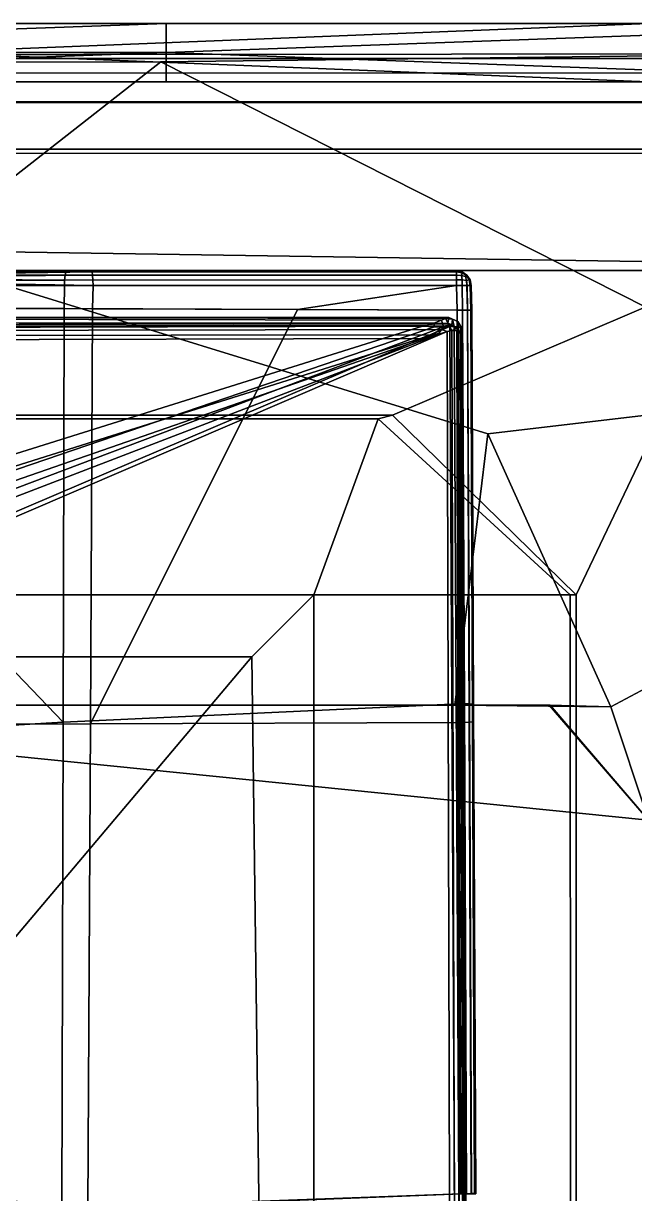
# Model space of a CAD drawing. Extents: x -11.8 to 11.8, y 0 to 23.8.
# Drawn here: x 7.148 to 9.213, y 19.852 to 23.804 of the extents above; entities that cross this region are included whole.
import ezdxf

# ---------------------------------------------------------------- set-up
doc = ezdxf.new("R2010")
doc.units = 0
doc.layers.add('SHP78CM5N_TRADECAD', color=251, linetype='CONTINUOUS')

msp = doc.modelspace()

# ---------------------------------------------------------------- linework, layer by layer
at = {"layer": 'SHP78CM5N_TRADECAD'}
for points in [[(4.8989, 23.7053, 15.5715), (7.6302, 23.8037, 15.5715), (7.6302, 23.7053, 15.5715)], [(4.8989, 23.8037, 15.5715), (7.6302, 23.8037, 15.5715), (4.8989, 23.7053, 15.5715)], [(4.8989, 23.8037, 9.0755), (6.8034, 23.8037, 6.9101), (7.6302, 23.8037, 9.0755)], [(4.8989, 23.8037, 11.2408), (4.8989, 23.8037, 9.0755), (7.6302, 23.8037, 9.0755)], [(4.8989, 23.8037, 11.2408), (7.6302, 23.8037, 11.2408), (4.8989, 23.8037, 13.4062)], [(7.6302, 23.8037, 11.2408), (4.8989, 23.8037, 11.2408), (7.6302, 23.8037, 9.0755)], [(4.8989, 23.8037, 13.4062), (7.6302, 23.8037, 11.2408), (7.6302, 23.8037, 13.4062)], [(7.6302, 23.8037, 13.4062), (4.8989, 23.8037, 15.5715), (4.8989, 23.8037, 13.4062)], [(7.6302, 23.8037, 15.5715), (4.8989, 23.8037, 15.5715), (7.6302, 23.8037, 13.4062)], [(6.8034, 23.7053, 6.9101), (9.2591, 23.6069, 6.9101), (9.2591, 23.8037, 6.9101)], [(9.2591, 23.8037, 6.9101), (6.8034, 23.8037, 6.9101), (6.8034, 23.7053, 6.9101)], [(7.6302, 23.8037, 9.0755), (6.8034, 23.8037, 6.9101), (9.2591, 23.8037, 6.9101)], [(7.6302, 23.7053, 15.5715), (10.3615, 23.8037, 15.5715), (10.3615, 23.6069, 15.5715)], [(7.6302, 23.8037, 15.5715), (10.3615, 23.8037, 15.5715), (7.6302, 23.7053, 15.5715)], [(7.6302, 23.8037, 9.0755), (10.3615, 23.8037, 11.792), (7.6302, 23.8037, 11.2408)], [(10.3615, 23.8037, 8.0125), (10.3615, 23.8037, 11.792), (7.6302, 23.8037, 9.0755)], [(9.2591, 23.8037, 6.9101), (10.3615, 23.8037, 8.0125), (7.6302, 23.8037, 9.0755)], [(7.6302, 23.8037, 11.2408), (10.3615, 23.8037, 11.792), (7.6302, 23.8037, 13.4062)], [(7.6302, 23.8037, 13.4062), (10.3615, 23.8037, 11.792), (10.3615, 23.8037, 15.5715)], [(10.3615, 23.8037, 15.5715), (7.6302, 23.8037, 15.5715), (7.6302, 23.8037, 13.4062)], [(9.8369, 23.7012, 5.777), (-10.042, 23.6824, 5.777), (-7.6757, 23.6593, 3.4718), (7.6119, 23.6737, 3.4718)], [(9.837, 23.685, 6.0174), (-10.042, 23.685, 6.0274), (-10.042, 23.6824, 5.777), (9.8369, 23.7012, 5.777)], [(-10.042, 23.685, 6.6404), (-10.042, 23.685, 6.0274), (9.837, 23.685, 6.0174), (9.837, 23.685, 6.6404)], [(-10.042, 23.685, 6.6404), (9.837, 23.685, 6.6404), (9.8368, 23.3645, 6.7713), (-9.858, 23.3655, 6.7831)], [(-7.6757, 23.6593, 3.4718), (0.4313, 23.0013, 3.4718), (6.7714, 23.0167, 3.4718), (7.6119, 23.6737, 3.4718)], [(7.6302, 23.7053, 15.5715), (4.8989, 23.6069, 15.5715), (4.8989, 23.7053, 15.5715)], [(7.6302, 23.6069, 15.5715), (4.8989, 23.6069, 15.5715), (7.6302, 23.7053, 15.5715)], [(6.7714, 23.0167, 3.4718), (8.7179, 22.418, 3.4718), (9.8368, 22.5489, 3.4718), (7.6119, 23.6737, 3.4718)], [(6.8034, 23.6069, 6.9101), (9.2591, 23.6069, 6.9101), (6.8034, 23.7053, 6.9101)], [(7.6119, 23.6737, 3.4718), (9.8368, 22.5489, 3.4718), (9.8369, 23.7012, 5.777)], [(10.3615, 23.6069, 15.5715), (7.6302, 23.6069, 15.5715), (7.6302, 23.7053, 15.5715)], [(10.423, 23.6358, 32.5452), (10.4283, 23.379, 32.541), (-10.5863, 23.3808, 32.5485), (-10.5752, 23.6369, 32.5543)], [(10.423, 23.5386, 7.618), (10.423, 23.6358, 32.5452), (-10.5752, 23.6369, 32.5543), (-10.577, 23.5393, 7.5413)], [(4.8989, 23.6069, 13.4062), (7.6302, 23.6069, 15.5715), (7.6302, 23.6069, 13.4062)], [(7.6302, 23.6069, 13.4062), (4.8989, 23.6069, 11.2408), (4.8989, 23.6069, 13.4062)], [(7.6302, 23.6069, 11.2408), (4.8989, 23.6069, 11.2408), (7.6302, 23.6069, 13.4062)], [(7.6302, 23.6069, 11.2408), (4.8989, 23.6069, 9.0755), (4.8989, 23.6069, 11.2408)], [(7.6302, 23.6069, 9.0755), (4.8989, 23.6069, 9.0755), (7.6302, 23.6069, 11.2408)], [(7.6302, 23.6069, 9.0755), (6.8034, 23.6069, 6.9101), (4.8989, 23.6069, 9.0755)], [(4.8989, 23.6069, 15.5715), (7.6302, 23.6069, 15.5715), (4.8989, 23.6069, 13.4062)], [(7.6302, 23.6069, 9.0755), (9.2591, 23.6069, 6.9101), (6.8034, 23.6069, 6.9101)], [(7.6302, 23.6069, 13.4062), (10.3615, 23.6069, 15.5715), (10.3615, 23.6069, 11.792)], [(10.3615, 23.6069, 11.792), (7.6302, 23.6069, 11.2408), (7.6302, 23.6069, 13.4062)], [(7.6302, 23.6069, 9.0755), (7.6302, 23.6069, 11.2408), (10.3615, 23.6069, 11.792)], [(10.3615, 23.6069, 8.0125), (7.6302, 23.6069, 9.0755), (10.3615, 23.6069, 11.792)], [(7.6302, 23.6069, 15.5715), (10.3615, 23.6069, 15.5715), (7.6302, 23.6069, 13.4062)], [(9.2591, 23.6069, 6.9101), (7.6302, 23.6069, 9.0755), (10.3615, 23.6069, 8.0125)], [(-10.577, 23.5393, 7.5413), (-9.858, 23.5363, 6.7831), (9.8368, 23.5353, 6.7713), (10.423, 23.5386, 7.618)], [(-9.858, 23.5363, 6.7831), (-9.858, 23.3655, 6.7831), (9.8368, 23.3645, 6.7713), (9.8368, 23.5353, 6.7713)], [(10.4283, 23.379, 32.541), (11.2467, 23.3786, 33.4634), (-11.2232, 23.3786, 33.4634), (-10.5863, 23.3808, 32.5485)], [(11.2467, 23.3786, 33.4634), (11.2467, 22.9691, 33.4634), (-11.2232, 23.3089, 33.4634), (-11.2232, 23.3786, 33.4634)], [(11.2467, 22.9691, 33.4634), (5.4013, 22.9691, 33.0011), (-5.4744, 22.9691, 33.0011), (-11.2232, 23.3089, 33.4634)], [(5.4152, 21.5017, 1.4879), (8.6058, 21.5017, 2.35), (8.7179, 22.418, 3.4718), (6.7714, 23.0167, 3.4718)], [(5.4013, 22.9691, 33.0011), (9.5391, 22.9691, 33.0011), (8.3951, 22.4809, 33.0011), (3.096, 22.4809, 33.0011)], [(11.2467, 22.9691, 33.4634), (11.2467, 22.9691, 33.4634), (9.5391, 22.9691, 33.0011), (5.4013, 22.9691, 33.0011)], [(7.2909, 22.965, 33.7014), (7.2888, 22.9537, 33.718), (5.9375, 22.9537, 33.718), (5.9379, 22.965, 33.7014)], [(7.2932, 22.9685, 33.6834), (7.2909, 22.965, 33.7014), (5.9379, 22.965, 33.7014), (5.9382, 22.9685, 33.6834)], [(7.2932, 22.9685, 33.6834), (5.9382, 22.9685, 33.6834), (5.9523, 22.9435, 32.9684), (7.3776, 22.9685, 32.9934)], [(7.3799, 22.965, 32.975), (7.3776, 22.9685, 32.9934), (5.9523, 22.9435, 32.9684)], [(7.3819, 22.9539, 32.958), (7.3799, 22.965, 32.975), (5.9523, 22.9435, 32.9684)], [(8.6115, 22.9647, 33.7023), (8.6116, 22.9538, 33.7182), (7.2888, 22.9537, 33.718), (7.2909, 22.965, 33.7014)], [(8.6115, 22.9685, 33.6834), (8.6115, 22.9647, 33.7023), (7.2909, 22.965, 33.7014), (7.2932, 22.9685, 33.6834)], [(8.6115, 22.9685, 32.9934), (8.6115, 22.9685, 33.6834), (7.2932, 22.9685, 33.6834), (7.3776, 22.9685, 32.9934)], [(8.6115, 22.9647, 32.9743), (8.6115, 22.9685, 32.9934), (7.3776, 22.9685, 32.9934), (7.3799, 22.965, 32.975)], [(8.6116, 22.9539, 32.958), (8.6115, 22.9647, 32.9743), (7.3799, 22.965, 32.975), (7.3819, 22.9539, 32.958)], [(8.3951, 22.4809, 33.0011), (9.5391, 22.9691, 33.0011), (9.0164, 21.874, 33.0011)], [(8.6115, 22.9647, 33.7023), (8.6115, 22.9685, 33.6834), (8.6307, 22.9647, 33.6834), (8.6303, 22.961, 33.7019)], [(8.6307, 22.9647, 32.9934), (8.6115, 22.9685, 32.9934), (8.6115, 22.9647, 32.9743), (8.6303, 22.961, 32.9747)], [(8.6307, 22.9647, 33.6834), (8.6115, 22.9685, 33.6834), (8.6115, 22.9685, 32.9934), (8.6307, 22.9647, 32.9934)], [(8.6286, 22.9524, 33.7169), (8.6116, 22.9538, 33.7182), (8.6115, 22.9647, 33.7023), (8.6303, 22.961, 33.7019)], [(8.6303, 22.961, 32.9747), (8.6115, 22.9647, 32.9743), (8.6116, 22.9539, 32.958), (8.6286, 22.9525, 32.9594)], [(8.6303, 22.961, 33.7019), (8.6307, 22.9647, 33.6834), (8.6469, 22.9539, 33.6834), (8.6455, 22.9525, 33.7002)], [(8.6455, 22.9525, 32.9764), (8.6469, 22.9539, 32.9934), (8.6307, 22.9647, 32.9934), (8.6303, 22.961, 32.9747)], [(8.6469, 22.9539, 33.6834), (8.6307, 22.9647, 33.6834), (8.6307, 22.9647, 32.9934), (8.6469, 22.9539, 32.9934)], [(9.5391, 4.3194, 33.0011), (9.0164, 4.4772, 33.0011), (9.0164, 21.874, 33.0011), (9.5391, 22.9691, 33.0011)], [(7.2874, 22.9367, 33.7285), (7.2869, 22.9186, 33.7313), (5.9371, 22.9186, 33.7312), (5.9372, 22.9367, 33.7285)], [(7.2888, 22.9537, 33.718), (7.2874, 22.9367, 33.7285), (5.9372, 22.9367, 33.7285), (5.9375, 22.9537, 33.718)], [(7.3831, 22.9369, 32.9469), (7.3819, 22.9539, 32.958), (5.9523, 22.9435, 32.9684)], [(7.3835, 22.9185, 32.9434), (5.9523, 22.9435, 32.9684), (5.9604, 22.8459, 32.9434), (7.3814, 22.84, 32.9434)], [(7.3835, 22.9185, 32.9434), (7.3831, 22.9369, 32.9469), (5.9523, 22.9435, 32.9684)], [(8.6116, 22.9375, 33.7287), (8.6117, 22.9185, 33.732), (7.2869, 22.9186, 33.7313), (7.2874, 22.9367, 33.7285)], [(8.6116, 22.9538, 33.7182), (8.6116, 22.9375, 33.7287), (7.2874, 22.9367, 33.7285), (7.2888, 22.9537, 33.718)], [(8.6116, 22.9376, 32.9472), (8.6116, 22.9539, 32.958), (7.3819, 22.9539, 32.958), (7.3831, 22.9369, 32.9469)], [(8.6117, 22.9185, 32.9434), (8.6116, 22.9376, 32.9472), (7.3831, 22.9369, 32.9469), (7.3835, 22.9185, 32.9434)], [(8.6286, 22.9525, 32.9594), (8.6116, 22.9539, 32.958), (8.6116, 22.9376, 32.9472), (8.6304, 22.9372, 32.9509)], [(8.6303, 22.9372, 33.7252), (8.6116, 22.9375, 33.7287), (8.6116, 22.9538, 33.7182), (8.6286, 22.9524, 33.7169)], [(8.6116, 22.9376, 32.9472), (8.6117, 22.9185, 32.9434), (8.6308, 22.9185, 32.9472), (8.6304, 22.9372, 32.9509)], [(8.6307, 22.9185, 33.7287), (8.6117, 22.9185, 33.732), (8.6116, 22.9375, 33.7287), (8.6303, 22.9372, 33.7252)], [(8.6415, 22.9484, 33.713), (8.6286, 22.9524, 33.7169), (8.6303, 22.961, 33.7019), (8.6455, 22.9525, 33.7002)], [(8.6415, 22.9484, 32.9635), (8.6455, 22.9525, 32.9764), (8.6303, 22.961, 32.9747), (8.6286, 22.9525, 32.9594)], [(8.6415, 22.9484, 32.9635), (8.6286, 22.9525, 32.9594), (8.6304, 22.9372, 32.9509), (8.6456, 22.9355, 32.9594)], [(8.6415, 22.9484, 33.713), (8.6455, 22.9355, 33.7169), (8.6303, 22.9372, 33.7252), (8.6286, 22.9524, 33.7169)], [(8.6455, 22.9355, 33.7169), (8.647, 22.9185, 33.7182), (8.6307, 22.9185, 33.7287), (8.6303, 22.9372, 33.7252)], [(8.6304, 22.9372, 32.9509), (8.6308, 22.9185, 32.9472), (8.6471, 22.9185, 32.958), (8.6456, 22.9355, 32.9594)], [(8.6415, 22.9484, 33.713), (8.6455, 22.9525, 33.7002), (8.6541, 22.9372, 33.7019), (8.6455, 22.9355, 33.7169)], [(8.6415, 22.9484, 32.9635), (8.6456, 22.9355, 32.9594), (8.6541, 22.9372, 32.9747), (8.6455, 22.9525, 32.9764)], [(8.6455, 22.9525, 33.7002), (8.6469, 22.9539, 33.6834), (8.6578, 22.9377, 33.6834), (8.6541, 22.9372, 33.7019)], [(8.6541, 22.9372, 32.9747), (8.6578, 22.9377, 32.9934), (8.6469, 22.9539, 32.9934), (8.6455, 22.9525, 32.9764)], [(8.6541, 22.9372, 33.7019), (8.6579, 22.9185, 33.7023), (8.647, 22.9185, 33.7182), (8.6455, 22.9355, 33.7169)], [(8.6456, 22.9355, 32.9594), (8.6471, 22.9185, 32.958), (8.6579, 22.9185, 32.9743), (8.6541, 22.9372, 32.9747)], [(8.6578, 22.9377, 33.6834), (8.6469, 22.9539, 33.6834), (8.6469, 22.9539, 32.9934), (8.6578, 22.9377, 32.9934)], [(8.6578, 22.9377, 33.6834), (8.6617, 22.9185, 33.6834), (8.6579, 22.9185, 33.7023), (8.6541, 22.9372, 33.7019)], [(8.6579, 22.9185, 32.9743), (8.6617, 22.9185, 32.9934), (8.6578, 22.9377, 32.9934), (8.6541, 22.9372, 32.9747)], [(8.6617, 22.9185, 33.6834), (8.6578, 22.9377, 33.6834), (8.6578, 22.9377, 32.9934), (8.6617, 22.9185, 32.9934)], [(5.9371, 22.9186, 33.7312), (7.2869, 22.9186, 33.7313), (7.2858, 22.8404, 33.7135), (5.9352, 22.846, 33.7135)], [(7.2869, 22.9186, 33.7313), (8.6117, 22.9185, 33.732), (8.6136, 22.8349, 33.7327), (7.2858, 22.8404, 33.7135)], [(8.6117, 22.9185, 32.9434), (7.3835, 22.9185, 32.9434), (7.3814, 22.84, 32.9434), (8.074, 22.8371, 32.9434)], [(8.6136, 22.8349, 32.9434), (8.6117, 22.9185, 32.9434), (8.074, 22.8371, 32.9434)], [(8.6136, 22.8349, 32.9434), (8.632, 22.8348, 32.9469), (8.6308, 22.9185, 32.9472), (8.6117, 22.9185, 32.9434)], [(8.6319, 22.8348, 33.7294), (8.6136, 22.8349, 33.7327), (8.6117, 22.9185, 33.732), (8.6307, 22.9185, 33.7287)], [(8.6489, 22.8348, 33.7185), (8.6319, 22.8348, 33.7294), (8.6307, 22.9185, 33.7287), (8.647, 22.9185, 33.7182)], [(8.632, 22.8348, 32.9469), (8.6489, 22.8348, 32.958), (8.6471, 22.9185, 32.958), (8.6308, 22.9185, 32.9472)], [(8.6601, 22.8347, 33.7017), (8.6489, 22.8348, 33.7185), (8.647, 22.9185, 33.7182), (8.6579, 22.9185, 33.7023)], [(8.6489, 22.8348, 32.958), (8.6601, 22.8347, 32.975), (8.6579, 22.9185, 32.9743), (8.6471, 22.9185, 32.958)], [(8.6636, 22.8347, 33.6834), (8.6601, 22.8347, 33.7017), (8.6579, 22.9185, 33.7023), (8.6617, 22.9185, 33.6834)], [(8.6601, 22.8347, 32.975), (8.6636, 22.8347, 32.9934), (8.6617, 22.9185, 32.9934), (8.6579, 22.9185, 32.9743)], [(8.6636, 22.8347, 33.6834), (8.6617, 22.9185, 33.6834), (8.6617, 22.9185, 32.9934), (8.6636, 22.8347, 32.9934)], [(5.9352, 22.846, 33.7135), (7.282, 21.444, 33.8236), (2.426, 21.1554, 34.1799)], [(5.9352, 22.846, 33.7135), (7.2858, 22.8404, 33.7135), (7.282, 21.444, 33.8236)], [(7.3814, 22.84, 32.9434), (5.9604, 22.8459, 32.9434), (5.985, 21.434, 33.2862), (7.3743, 21.4384, 33.1143)], [(6.7702, 22.7859, 33.7674), (8.5821, 22.7912, 33.7718), (8.5861, 22.8102, 33.8601), (6.771, 22.8103, 33.8857)], [(8.5861, 22.8102, 33.8601), (8.5748, 22.8074, 33.8805), (6.7712, 22.8108, 33.9036), (6.771, 22.8103, 33.8857)], [(8.5748, 22.8074, 33.8805), (8.5613, 22.8012, 33.8944), (6.7718, 22.8047, 33.9216), (6.7712, 22.8108, 33.9036)], [(8.5613, 22.8012, 33.8944), (8.5347, 22.7917, 33.9075), (6.7725, 22.7925, 33.9363), (6.7718, 22.8047, 33.9216)], [(7.2858, 22.8404, 33.7135), (8.6136, 22.8349, 33.7327), (8.6196, 21.5056, 33.7366), (7.282, 21.444, 33.8236)], [(8.074, 22.8371, 32.9434), (7.3814, 22.84, 32.9434), (7.3743, 21.4384, 33.1143)], [(8.62, 21.4423, 32.9499), (8.6136, 22.8349, 32.9434), (8.074, 22.8371, 32.9434), (7.3743, 21.4384, 33.1143)], [(8.5886, 22.7799, 33.9082), (8.5675, 22.7789, 33.9117), (8.5613, 22.8012, 33.8944), (8.5748, 22.8074, 33.8805)], [(8.5861, 22.8102, 33.8601), (8.5984, 22.8047, 33.8747), (8.5748, 22.8074, 33.8805)], [(8.5984, 22.8047, 33.8747), (8.6034, 22.7805, 33.9041), (8.5886, 22.7799, 33.9082), (8.5748, 22.8074, 33.8805)], [(8.5984, 22.8047, 33.8747), (8.5861, 22.8102, 33.8601), (8.5821, 22.7912, 33.7718), (8.5962, 22.7856, 33.7611)], [(8.6157, 22.7973, 33.8735), (8.5984, 22.8047, 33.8747), (8.5962, 22.7856, 33.7611), (8.6125, 22.7733, 33.7567)], [(8.5984, 22.8047, 33.8747), (8.6157, 22.7973, 33.8735), (8.618, 22.7795, 33.8915), (8.6034, 22.7805, 33.9041)], [(8.6136, 22.8349, 33.7327), (8.6319, 22.8348, 33.7294), (8.6382, 21.5062, 33.732), (8.6196, 21.5056, 33.7366)], [(8.632, 22.8348, 32.9469), (8.6136, 22.8349, 32.9434), (8.62, 21.4423, 32.9499), (8.6376, 21.4426, 32.9512)], [(8.6319, 22.8348, 33.7294), (8.6489, 22.8348, 33.7185), (8.655, 21.506, 33.7199), (8.6382, 21.5062, 33.732)], [(8.6489, 22.8348, 32.958), (8.632, 22.8348, 32.9469), (8.6376, 21.4426, 32.9512), (8.6546, 21.4436, 32.9604)], [(8.6489, 22.8348, 33.7185), (8.6601, 22.8347, 33.7017), (8.666, 21.5051, 33.7024), (8.655, 21.506, 33.7199)], [(8.6601, 22.8347, 32.975), (8.6489, 22.8348, 32.958), (8.6546, 21.4436, 32.9604), (8.666, 21.4451, 32.976)], [(8.6636, 22.8347, 32.9934), (8.6601, 22.8347, 32.975), (8.666, 21.4451, 32.976), (8.6695, 21.4466, 32.9932)], [(8.6601, 22.8347, 33.7017), (8.6636, 22.8347, 33.6834), (8.6694, 21.5038, 33.6836), (8.666, 21.5051, 33.7024)], [(8.6694, 21.5038, 33.6836), (8.6636, 22.8347, 33.6834), (8.6636, 22.8347, 32.9934), (8.6695, 21.4466, 32.9932)], [(8.5829, 22.7853, 33.7611), (8.5821, 22.7912, 33.7718), (6.7702, 22.7859, 33.7674), (6.7703, 22.7797, 33.7529)], [(8.5611, 22.7701, 33.749), (8.5829, 22.7853, 33.7611), (6.7703, 22.7797, 33.7529), (6.7705, 22.7668, 33.7413)], [(8.5229, 22.7518, 33.7424), (8.5611, 22.7701, 33.749), (6.7705, 22.7668, 33.7413), (6.771, 22.7502, 33.7364)], [(8.5347, 22.7917, 33.9075), (8.497, 22.7807, 33.92), (6.7732, 22.7771, 33.9452), (6.7725, 22.7925, 33.9363)], [(6.7732, 22.7771, 33.9452), (8.497, 22.7807, 33.92), (6.7974, 22.2486, 34.0902)], [(6.7974, 22.2486, 34.0902), (8.497, 22.7807, 33.92), (8.5368, 22.7795, 33.9159), (6.8002, 22.1869, 34.1097)], [(6.8002, 22.1869, 34.1097), (8.5368, 22.7795, 33.9159), (8.5675, 22.7789, 33.9117), (6.8037, 22.1142, 34.1227)], [(6.8037, 22.1142, 34.1227), (8.5675, 22.7789, 33.9117), (8.5886, 22.7799, 33.9082), (6.8037, 22.0189, 34.1343)], [(6.8037, 22.0189, 34.1343), (8.5886, 22.7799, 33.9082), (8.6178, 17.3422, 33.9487), (6.8456, 16.9516, 34.1801)], [(8.5368, 22.7795, 33.9159), (8.497, 22.7807, 33.92), (8.5347, 22.7917, 33.9075)], [(8.5517, 22.7567, 33.7349), (8.5611, 22.7701, 33.749), (8.5229, 22.7518, 33.7424)], [(8.5675, 22.7789, 33.9117), (8.5368, 22.7795, 33.9159), (8.5347, 22.7917, 33.9075), (8.5613, 22.8012, 33.8944)], [(8.5611, 22.7701, 33.749), (8.5517, 22.7567, 33.7349), (8.5526, 22.7543, 33.7353), (8.5805, 22.763, 33.7327)], [(8.5805, 22.763, 33.7327), (8.596, 22.7669, 33.7344), (8.5829, 22.7853, 33.7611), (8.5611, 22.7701, 33.749)], [(8.596, 22.7669, 33.7344), (8.5805, 22.763, 33.7327), (8.5945, 17.3401, 33.7701), (8.6111, 17.3437, 33.7714)], [(8.5962, 22.7856, 33.7611), (8.5821, 22.7912, 33.7718), (8.5829, 22.7853, 33.7611)], [(8.596, 22.7669, 33.7344), (8.6125, 22.7733, 33.7567), (8.5962, 22.7856, 33.7611), (8.5829, 22.7853, 33.7611)], [(8.5886, 22.7799, 33.9082), (8.6034, 22.7805, 33.9041), (8.6335, 17.3457, 33.9434), (8.6178, 17.3422, 33.9487)], [(8.6125, 22.7733, 33.7567), (8.596, 22.7669, 33.7344), (8.6126, 22.7649, 33.7434), (8.6246, 22.7568, 33.7579)], [(8.6126, 22.7649, 33.7434), (8.596, 22.7669, 33.7344), (8.6111, 17.3437, 33.7714), (8.6271, 17.3471, 33.7797)], [(8.6034, 22.7805, 33.9041), (8.618, 22.7795, 33.8915), (8.6469, 17.3489, 33.9316), (8.6335, 17.3457, 33.9434)], [(8.6267, 22.7796, 33.8688), (8.6157, 22.7973, 33.8735), (8.6125, 22.7733, 33.7567), (8.6247, 22.7582, 33.7618)], [(8.6246, 22.7568, 33.7579), (8.6247, 22.7582, 33.7618), (8.6125, 22.7733, 33.7567)], [(8.6246, 22.7568, 33.7579), (8.6126, 22.7649, 33.7434), (8.6271, 17.3471, 33.7797), (8.6388, 17.3494, 33.7937)], [(8.6157, 22.7973, 33.8735), (8.6267, 22.7796, 33.8688), (8.6273, 22.7757, 33.8745), (8.618, 22.7795, 33.8915)], [(8.618, 22.7795, 33.8915), (8.6273, 22.7757, 33.8745), (8.6547, 17.3508, 33.9152), (8.6469, 17.3489, 33.9316)], [(8.6293, 22.7639, 33.859), (8.6267, 22.7796, 33.8688), (8.6247, 22.7582, 33.7618), (8.6293, 22.7458, 33.773)], [(8.6267, 22.7796, 33.8688), (8.6293, 22.7639, 33.859), (8.6273, 22.7757, 33.8745)], [(8.6273, 22.7757, 33.8745), (8.6293, 22.7639, 33.859), (8.6556, 17.3513, 33.8984), (8.6547, 17.3508, 33.9152)], [(8.6556, 17.3513, 33.8984), (8.6293, 22.7639, 33.859), (8.6293, 22.7458, 33.773), (8.644, 17.3503, 33.8098)], [(8.4895, 22.7395, 33.7429), (8.5229, 22.7518, 33.7424), (6.771, 22.7502, 33.7364), (6.7715, 22.7346, 33.7387)], [(6.7906, 22.2052, 33.9312), (8.4895, 22.7395, 33.7429), (6.7715, 22.7346, 33.7387)], [(6.7904, 21.9954, 33.9254), (8.5805, 22.763, 33.7327), (8.5526, 22.7543, 33.7353), (6.7948, 22.0804, 33.9145)], [(6.8232, 16.9497, 33.9702), (8.5945, 17.3401, 33.7701), (8.5805, 22.763, 33.7327), (6.7904, 21.9954, 33.9254)], [(6.7928, 22.1462, 33.9034), (8.5517, 22.7567, 33.7349), (8.4895, 22.7395, 33.7429), (6.7906, 22.2052, 33.9312)], [(6.7948, 22.0804, 33.9145), (8.5526, 22.7543, 33.7353), (8.5517, 22.7567, 33.7349), (6.7928, 22.1462, 33.9034)], [(8.4895, 22.7395, 33.7429), (8.5517, 22.7567, 33.7349), (8.5229, 22.7518, 33.7424)], [(8.6246, 22.7568, 33.7579), (8.6293, 22.7458, 33.773), (8.6247, 22.7582, 33.7618)], [(8.6293, 22.7458, 33.773), (8.6246, 22.7568, 33.7579), (8.6388, 17.3494, 33.7937), (8.644, 17.3503, 33.8098)], [(10.4346, 22.1888, 3.4718), (9.8368, 22.5489, 3.4718), (8.7179, 22.418, 3.4718), (9.1333, 21.4958, 3.4718)], [(8.3466, 22.4677, 33.0585), (8.13, 21.874, 33.1998), (2.5231, 21.874, 33.1998), (3.0789, 22.4677, 33.0585)], [(3.096, 22.4809, 33.0011), (8.3951, 22.4809, 33.0011), (8.3466, 22.4677, 33.0585), (3.0789, 22.4677, 33.0585)], [(8.996, 21.874, 33.0972), (8.13, 21.874, 33.1998), (8.3466, 22.4677, 33.0585)], [(8.3951, 22.4809, 33.0011), (9.0164, 21.874, 33.0011), (8.996, 21.874, 33.0972), (8.3466, 22.4677, 33.0585)], [(8.7179, 22.418, 3.4718), (8.6058, 21.5017, 2.35), (9.1333, 21.4958, 3.4718)], [(10.4299, 21.1958, 3.4718), (10.4346, 22.1888, 3.4718), (9.1333, 21.4958, 3.4718), (9.2605, 21.1127, 3.4718)], [(2.3066, 21.664, 33.3153), (2.5231, 21.874, 33.1998), (8.13, 21.874, 33.1998), (7.92, 21.664, 33.3153)], [(7.92, 21.664, 33.3153), (8.13, 21.874, 33.1998), (8.13, 5.5233, 33.2927)], [(9.0043, 5.5195, 33.0972), (8.13, 5.5233, 33.2927), (8.13, 21.874, 33.1998), (8.996, 21.874, 33.0972)], [(9.0164, 4.4772, 33.0011), (9.0043, 5.5195, 33.0972), (8.996, 21.874, 33.0972), (9.0164, 21.874, 33.0011)], [(2.6057, 20.669, 33.3321), (2.3066, 21.664, 33.3153), (7.92, 21.664, 33.3153), (7.08, 20.669, 33.3321)], [(7.08, 20.669, 33.3321), (7.92, 21.664, 33.3153), (8.13, 5.5233, 33.2927), (6.5364, 10.5575, 33.8521)], [(-0.9744, 21.5017, 0.042), (-11.8433, 14.8549, 0.0397), (10.8391, 12.2355, 0.0397), (0.464, 21.5017, 0.0422)], [(0.464, 21.5017, 0.0422), (10.8391, 12.2355, 0.0397), (5.4114, 21.5017, 0.0432)], [(5.4114, 21.5017, 0.0432), (9.2604, 21.1124, 0.044), (8.9277, 21.5017, 0.0439)], [(8.9277, 21.5017, 0.0439), (8.9266, 21.5017, 0.6934), (5.4131, 21.5017, 0.6965), (5.4114, 21.5017, 0.0432)], [(10.8391, 12.2355, 0.0397), (10.3045, 21.1022, 0.0442), (9.2604, 21.1124, 0.044), (5.4114, 21.5017, 0.0432)], [(5.4152, 21.5017, 1.4879), (5.4131, 21.5017, 0.6965), (8.9266, 21.5017, 0.6934), (8.9248, 21.5017, 1.754)], [(8.9248, 21.5017, 1.754), (8.6058, 21.5017, 2.35), (5.4152, 21.5017, 1.4879)], [(7.282, 21.444, 33.8236), (8.6196, 21.5056, 33.7366), (8.6268, 19.8513, 33.7377), (7.2776, 19.8016, 33.8848)], [(8.9248, 21.5017, 1.754), (9.1333, 21.4958, 3.4718), (8.6058, 21.5017, 2.35)], [(8.6456, 19.8514, 33.7326), (8.6268, 19.8513, 33.7377), (8.6196, 21.5056, 33.7366), (8.6382, 21.5062, 33.732)], [(8.6624, 19.8515, 33.7202), (8.6456, 19.8514, 33.7326), (8.6382, 21.5062, 33.732), (8.655, 21.506, 33.7199)], [(8.6733, 19.8516, 33.7025), (8.6624, 19.8515, 33.7202), (8.655, 21.506, 33.7199), (8.666, 21.5051, 33.7024)], [(8.6767, 19.8515, 33.6834), (8.6733, 19.8516, 33.7025), (8.666, 21.5051, 33.7024), (8.6694, 21.5038, 33.6836)], [(8.6767, 19.8515, 33.6834), (8.6694, 21.5038, 33.6836), (8.6695, 21.4466, 32.9932), (8.6764, 19.851, 32.9934)], [(8.9266, 21.5017, 0.6934), (9.2604, 21.1124, 0.693), (9.2605, 21.1124, 1.754), (8.9248, 21.5017, 1.754)], [(9.2605, 21.1124, 1.754), (9.2605, 21.1127, 3.4718), (9.1333, 21.4958, 3.4718), (8.9248, 21.5017, 1.754)], [(9.2604, 21.1124, 0.044), (9.2604, 21.1124, 0.693), (8.9266, 21.5017, 0.6934), (8.9277, 21.5017, 0.0439)], [(2.4259, 21.1526, 34.1805), (7.282, 21.444, 33.8236), (7.2776, 19.8016, 33.8848), (2.3692, 20.5776, 34.2054)], [(2.4259, 21.1526, 34.1805), (2.426, 21.1554, 34.1799), (7.282, 21.444, 33.8236)], [(5.8951, 19.848, 33.2889), (7.3661, 19.801, 33.2468), (7.3743, 21.4384, 33.1143), (5.985, 21.434, 33.2862)], [(7.3743, 21.4384, 33.1143), (7.3661, 19.801, 33.2468), (8.6271, 19.8508, 32.9524), (8.62, 21.4423, 32.9499)], [(8.6271, 19.8508, 32.9524), (8.6443, 19.8509, 32.9529), (8.6376, 21.4426, 32.9512), (8.62, 21.4423, 32.9499)], [(8.6443, 19.8509, 32.9529), (8.6613, 19.851, 32.9614), (8.6546, 21.4436, 32.9604), (8.6376, 21.4426, 32.9512)], [(8.6613, 19.851, 32.9614), (8.6728, 19.851, 32.9766), (8.666, 21.4451, 32.976), (8.6546, 21.4436, 32.9604)], [(8.6728, 19.851, 32.9766), (8.6764, 19.851, 32.9934), (8.6695, 21.4466, 32.9932), (8.666, 21.4451, 32.976)], [(7.2776, 19.8016, 33.8848), (2.2926, 19.8016, 34.2728), (2.3692, 20.5776, 34.2054)]]:
    msp.add_3dface(points, dxfattribs=at)

doc.saveas('drawing.dxf')
